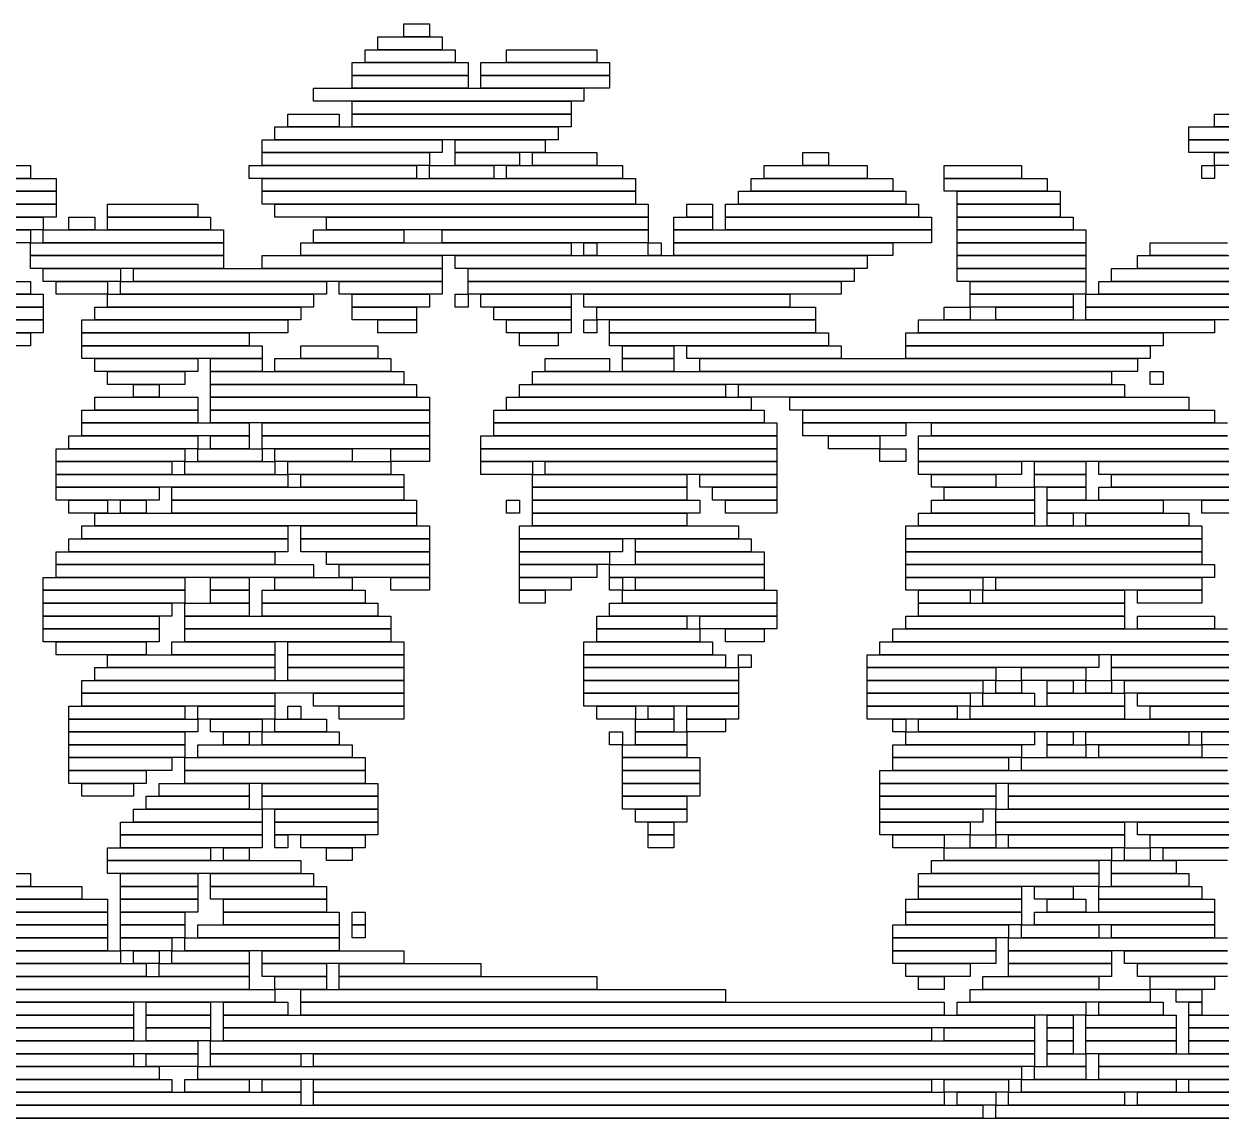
# Model space of a CAD drawing. Extents: x 294 to 729, y 311 to 714.
# Drawn here: x 426.5 to 519.5, y 623 to 708 of the extents above; entities that cross this region are included whole.
import ezdxf

# ---------------------------------------------------------------- set-up
doc = ezdxf.new("R2010")
doc.units = 0

msp = doc.modelspace()

# ---------------------------------------------------------------- linework, layer by layer
for p, q in [((456, 708), (458, 708)), ((456, 707), (456, 708)), ((458, 708), (458, 707)), ((454, 707), (459, 707)), ((454, 706), (454, 707)), ((458, 707), (456, 707)), ((459, 707), (459, 706)), ((453, 706), (460, 706)), ((453, 705), (453, 706)), ((459, 706), (454, 706)), ((460, 706), (460, 705)), ((464, 706), (471, 706)), ((464, 705), (464, 706)), ((471, 706), (471, 705)), ((452, 705), (461, 705)), ((452, 704), (452, 705)), ((460, 705), (453, 705)), ((461, 705), (461, 704)), ((462, 705), (472, 705)), ((462, 704), (462, 705)), ((471, 705), (464, 705)), ((472, 705), (472, 704)), ((461, 704), (452, 704)), ((452, 704), (461, 704)), ((452, 703), (452, 704)), ((461, 704), (461, 703)), ((472, 704), (462, 704)), ((462, 704), (472, 704)), ((462, 703), (462, 704)), ((472, 704), (472, 703)), ((449, 703), (470, 703)), ((449, 702), (449, 703)), ((461, 703), (452, 703)), ((472, 703), (462, 703)), ((470, 703), (470, 702)), ((470, 702), (449, 702)), ((452, 702), (469, 702)), ((452, 701), (452, 702)), ((469, 702), (469, 701)), ((447, 701), (451, 701)), ((447, 700), (447, 701)), ((451, 701), (451, 700)), ((469, 701), (452, 701)), ((452, 701), (469, 701)), ((452, 700), (452, 701)), ((469, 701), (469, 700)), ((519, 701), (528, 701)), ((519, 700), (519, 701)), ((446, 700), (468, 700)), ((446, 699), (446, 700)), ((451, 700), (447, 700)), ((469, 700), (452, 700)), ((468, 700), (468, 699)), ((517, 700), (529, 700)), ((517, 699), (517, 700)), ((528, 700), (519, 700)), ((445, 699), (459, 699)), ((445, 698), (445, 699)), ((468, 699), (446, 699)), ((459, 699), (459, 698)), ((460, 699), (467, 699)), ((460, 698), (460, 699)), ((467, 699), (467, 698)), ((529, 699), (517, 699)), ((517, 699), (530, 699)), ((517, 698), (517, 699)), ((459, 698), (445, 698)), ((445, 698), (458, 698)), ((445, 697), (445, 698)), ((458, 698), (458, 697)), ((467, 698), (460, 698)), ((460, 698), (465, 698)), ((460, 697), (460, 698)), ((465, 698), (465, 697)), ((466, 698), (471, 698)), ((466, 697), (466, 698)), ((471, 698), (471, 697)), ((487, 698), (489, 698)), ((487, 697), (487, 698)), ((489, 698), (489, 697)), ((530, 698), (517, 698)), ((519, 698), (531, 698)), ((519, 697), (519, 698)), ((420, 697), (427, 697)), ((427, 697), (427, 696)), ((444, 697), (457, 697)), ((444, 696), (444, 697)), ((458, 697), (445, 697)), ((457, 697), (457, 696)), ((458, 697), (463, 697)), ((458, 696), (458, 697)), ((465, 697), (460, 697)), ((463, 697), (463, 696)), ((464, 697), (473, 697)), ((464, 696), (464, 697)), ((471, 697), (466, 697)), ((473, 697), (473, 696)), ((484, 697), (492, 697)), ((484, 696), (484, 697)), ((489, 697), (487, 697)), ((492, 697), (492, 696)), ((498, 697), (504, 697)), ((498, 696), (498, 697)), ((504, 697), (504, 696)), ((518, 697), (519, 697)), ((518, 696), (518, 697)), ((531, 697), (519, 697)), ((519, 697), (519, 696)), ((419, 696), (429, 696)), ((427, 696), (420, 696)), ((429, 696), (429, 695)), ((457, 696), (444, 696)), ((445, 696), (474, 696)), ((445, 695), (445, 696)), ((463, 696), (458, 696)), ((473, 696), (464, 696)), ((474, 696), (474, 695)), ((483, 696), (494, 696)), ((483, 695), (483, 696)), ((492, 696), (484, 696)), ((494, 696), (494, 695)), ((504, 696), (498, 696)), ((498, 696), (506, 696)), ((498, 695), (498, 696)), ((506, 696), (506, 695)), ((519, 696), (518, 696)), ((418, 695), (429, 695)), ((429, 695), (419, 695)), ((429, 695), (429, 694)), ((474, 695), (445, 695)), ((445, 695), (474, 695)), ((445, 694), (445, 695)), ((474, 695), (474, 694)), ((482, 695), (495, 695)), ((482, 694), (482, 695)), ((494, 695), (483, 695)), ((495, 695), (495, 694)), ((506, 695), (498, 695)), ((499, 695), (507, 695)), ((499, 694), (499, 695)), ((507, 695), (507, 694)), ((417, 694), (429, 694)), ((429, 694), (418, 694)), ((429, 694), (429, 693)), ((433, 694), (440, 694)), ((433, 693), (433, 694)), ((440, 694), (440, 693)), ((474, 694), (445, 694)), ((446, 694), (475, 694)), ((446, 693), (446, 694)), ((475, 694), (475, 693)), ((478, 694), (480, 694)), ((478, 693), (478, 694)), ((480, 694), (480, 693)), ((481, 694), (496, 694)), ((481, 693), (481, 694)), ((495, 694), (482, 694)), ((496, 694), (496, 693)), ((507, 694), (499, 694)), ((499, 694), (507, 694)), ((499, 693), (499, 694)), ((507, 694), (507, 693)), ((429, 693), (417, 693)), ((417, 693), (428, 693)), ((428, 693), (428, 692)), ((430, 693), (432, 693)), ((430, 692), (430, 693)), ((432, 693), (432, 692)), ((440, 693), (433, 693)), ((433, 693), (441, 693)), ((433, 692), (433, 693)), ((441, 693), (441, 692)), ((475, 693), (446, 693)), ((450, 693), (475, 693)), ((450, 692), (450, 693)), ((475, 693), (475, 692)), ((477, 693), (480, 693)), ((477, 692), (477, 693)), ((480, 693), (478, 693)), ((480, 693), (480, 692)), ((496, 693), (481, 693)), ((481, 693), (497, 693)), ((481, 692), (481, 693)), ((497, 693), (497, 692)), ((507, 693), (499, 693)), ((499, 693), (508, 693)), ((499, 692), (499, 693)), ((508, 693), (508, 692)), ((416, 692), (427, 692)), ((428, 692), (417, 692)), ((427, 692), (427, 691)), ((428, 692), (442, 692)), ((428, 691), (428, 692)), ((432, 692), (430, 692)), ((441, 692), (433, 692)), ((442, 692), (442, 691)), ((449, 692), (456, 692)), ((449, 691), (449, 692)), ((475, 692), (450, 692)), ((456, 692), (456, 691)), ((459, 692), (475, 692)), ((459, 691), (459, 692)), ((475, 692), (475, 691)), ((480, 692), (477, 692)), ((477, 692), (497, 692)), ((477, 691), (477, 692)), ((497, 692), (481, 692)), ((497, 692), (497, 691)), ((508, 692), (499, 692)), ((499, 692), (509, 692)), ((499, 691), (499, 692)), ((509, 692), (509, 691)), ((427, 691), (416, 691)), ((427, 691), (442, 691)), ((427, 690), (427, 691)), ((442, 691), (428, 691)), ((442, 691), (442, 690)), ((448, 691), (469, 691)), ((448, 690), (448, 691)), ((456, 691), (449, 691)), ((475, 691), (459, 691)), ((469, 691), (469, 690)), ((470, 691), (471, 691)), ((470, 690), (470, 691)), ((471, 691), (471, 690)), ((475, 691), (476, 691)), ((475, 690), (475, 691)), ((476, 691), (476, 690)), ((497, 691), (477, 691)), ((477, 691), (494, 691)), ((477, 690), (477, 691)), ((494, 691), (494, 690)), ((509, 691), (499, 691)), ((499, 691), (509, 691)), ((499, 690), (499, 691)), ((509, 691), (509, 690)), ((514, 691), (520, 691)), ((514, 690), (514, 691)), ((442, 690), (427, 690)), ((427, 690), (442, 690)), ((427, 689), (427, 690)), ((442, 690), (442, 689)), ((445, 690), (459, 690)), ((445, 689), (445, 690)), ((469, 690), (448, 690)), ((459, 690), (459, 689)), ((460, 690), (492, 690)), ((460, 689), (460, 690)), ((471, 690), (470, 690)), ((476, 690), (475, 690)), ((494, 690), (477, 690)), ((492, 690), (492, 689)), ((509, 690), (499, 690)), ((499, 690), (509, 690)), ((499, 689), (499, 690)), ((509, 690), (509, 689)), ((513, 690), (549, 690)), ((513, 689), (513, 690)), ((520, 690), (514, 690)), ((442, 689), (427, 689)), ((428, 689), (434, 689)), ((428, 688), (428, 689)), ((434, 689), (434, 688)), ((435, 689), (459, 689)), ((435, 688), (435, 689)), ((459, 689), (445, 689)), ((459, 689), (459, 688)), ((492, 689), (460, 689)), ((461, 689), (491, 689)), ((461, 688), (461, 689)), ((491, 689), (491, 688)), ((509, 689), (499, 689)), ((499, 689), (509, 689)), ((499, 688), (499, 689)), ((509, 689), (509, 688)), ((511, 689), (536, 689)), ((511, 688), (511, 689)), ((549, 689), (513, 689)), ((410, 688), (427, 688)), ((427, 688), (427, 687)), ((434, 688), (428, 688)), ((429, 688), (433, 688)), ((429, 687), (429, 688)), ((433, 688), (433, 687)), ((434, 688), (450, 688)), ((434, 687), (434, 688)), ((459, 688), (435, 688)), ((450, 688), (450, 687)), ((451, 688), (459, 688)), ((451, 687), (451, 688)), ((459, 688), (459, 687)), ((491, 688), (461, 688)), ((461, 688), (490, 688)), ((461, 687), (461, 688)), ((490, 688), (490, 687)), ((509, 688), (499, 688)), ((500, 688), (509, 688)), ((500, 687), (500, 688)), ((509, 688), (509, 687)), ((510, 688), (534, 688)), ((510, 687), (510, 688)), ((536, 688), (511, 688)), ((403, 687), (428, 687)), ((427, 687), (410, 687)), ((428, 687), (428, 686)), ((433, 687), (429, 687)), ((433, 687), (449, 687)), ((433, 686), (433, 687)), ((450, 687), (434, 687)), ((449, 687), (449, 686)), ((459, 687), (451, 687)), ((452, 687), (458, 687)), ((452, 686), (452, 687)), ((458, 687), (458, 686)), ((460, 687), (461, 687)), ((460, 686), (460, 687)), ((490, 687), (461, 687)), ((461, 687), (461, 686)), ((462, 687), (469, 687)), ((462, 686), (462, 687)), ((469, 687), (469, 686)), ((470, 687), (486, 687)), ((470, 686), (470, 687)), ((486, 687), (486, 686)), ((509, 687), (500, 687)), ((500, 687), (508, 687)), ((500, 686), (500, 687)), ((508, 687), (508, 686)), ((509, 687), (535, 687)), ((509, 686), (509, 687)), ((534, 687), (510, 687)), ((428, 686), (403, 686)), ((418, 686), (428, 686)), ((428, 686), (428, 685)), ((432, 686), (448, 686)), ((432, 685), (432, 686)), ((449, 686), (433, 686)), ((448, 686), (448, 685)), ((458, 686), (452, 686)), ((452, 686), (457, 686)), ((452, 685), (452, 686)), ((457, 686), (457, 685)), ((461, 686), (460, 686)), ((469, 686), (462, 686)), ((463, 686), (469, 686)), ((463, 685), (463, 686)), ((469, 686), (469, 685)), ((486, 686), (470, 686)), ((471, 686), (488, 686)), ((471, 685), (471, 686)), ((488, 686), (488, 685)), ((498, 686), (500, 686)), ((498, 685), (498, 686)), ((508, 686), (500, 686)), ((500, 686), (500, 685)), ((502, 686), (508, 686)), ((502, 685), (502, 686)), ((508, 686), (508, 685)), ((535, 686), (509, 686)), ((509, 686), (536, 686)), ((509, 685), (509, 686)), ((428, 685), (418, 685)), ((419, 685), (428, 685)), ((428, 685), (428, 684)), ((431, 685), (447, 685)), ((431, 684), (431, 685)), ((448, 685), (432, 685)), ((447, 685), (447, 684)), ((457, 685), (452, 685)), ((454, 685), (457, 685)), ((454, 684), (454, 685)), ((457, 685), (457, 684)), ((469, 685), (463, 685)), ((464, 685), (469, 685)), ((464, 684), (464, 685)), ((469, 685), (469, 684)), ((470, 685), (471, 685)), ((470, 684), (470, 685)), ((488, 685), (471, 685)), ((471, 685), (471, 684)), ((472, 685), (488, 685)), ((472, 684), (472, 685)), ((488, 685), (488, 684)), ((496, 685), (519, 685)), ((496, 684), (496, 685)), ((500, 685), (498, 685)), ((508, 685), (502, 685)), ((536, 685), (509, 685)), ((519, 685), (519, 684)), ((428, 684), (419, 684)), ((420, 684), (427, 684)), ((427, 684), (427, 683)), ((447, 684), (431, 684)), ((431, 684), (444, 684)), ((431, 683), (431, 684)), ((444, 684), (444, 683)), ((457, 684), (454, 684)), ((469, 684), (464, 684)), ((465, 684), (468, 684)), ((465, 683), (465, 684)), ((468, 684), (468, 683)), ((471, 684), (470, 684)), ((488, 684), (472, 684)), ((472, 684), (489, 684)), ((472, 683), (472, 684)), ((489, 684), (489, 683)), ((495, 684), (515, 684)), ((495, 683), (495, 684)), ((519, 684), (496, 684)), ((515, 684), (515, 683)), ((427, 683), (420, 683)), ((444, 683), (431, 683)), ((431, 683), (445, 683)), ((431, 682), (431, 683)), ((445, 683), (445, 682)), ((448, 683), (454, 683)), ((448, 682), (448, 683)), ((454, 683), (454, 682)), ((468, 683), (465, 683)), ((489, 683), (472, 683)), ((473, 683), (477, 683)), ((473, 682), (473, 683)), ((477, 683), (477, 682)), ((478, 683), (490, 683)), ((478, 682), (478, 683)), ((490, 683), (490, 682)), ((515, 683), (495, 683)), ((495, 683), (514, 683)), ((495, 682), (495, 683)), ((514, 683), (514, 682)), ((445, 682), (431, 682)), ((432, 682), (440, 682)), ((432, 681), (432, 682)), ((440, 682), (440, 681)), ((441, 682), (445, 682)), ((441, 681), (441, 682)), ((445, 682), (445, 681)), ((446, 682), (455, 682)), ((446, 681), (446, 682)), ((454, 682), (448, 682)), ((455, 682), (455, 681)), ((467, 682), (472, 682)), ((467, 681), (467, 682)), ((472, 682), (472, 681)), ((477, 682), (473, 682)), ((473, 682), (477, 682)), ((473, 681), (473, 682)), ((477, 682), (477, 681)), ((490, 682), (478, 682)), ((479, 682), (513, 682)), ((479, 681), (479, 682)), ((514, 682), (495, 682)), ((513, 682), (513, 681)), ((440, 681), (432, 681)), ((433, 681), (439, 681)), ((433, 680), (433, 681)), ((439, 681), (439, 680)), ((445, 681), (441, 681)), ((441, 681), (456, 681)), ((441, 680), (441, 681)), ((455, 681), (446, 681)), ((456, 681), (456, 680)), ((466, 681), (511, 681)), ((466, 680), (466, 681)), ((472, 681), (467, 681)), ((477, 681), (473, 681)), ((513, 681), (479, 681)), ((511, 681), (511, 680)), ((514, 681), (515, 681)), ((514, 680), (514, 681)), ((515, 681), (515, 680)), ((439, 680), (433, 680)), ((435, 680), (437, 680)), ((435, 679), (435, 680)), ((437, 680), (437, 679)), ((456, 680), (441, 680)), ((441, 680), (457, 680)), ((441, 679), (441, 680)), ((457, 680), (457, 679)), ((465, 680), (481, 680)), ((465, 679), (465, 680)), ((511, 680), (466, 680)), ((481, 680), (481, 679)), ((482, 680), (512, 680)), ((482, 679), (482, 680)), ((512, 680), (512, 679)), ((515, 680), (514, 680)), ((432, 679), (440, 679)), ((432, 678), (432, 679)), ((437, 679), (435, 679)), ((440, 679), (440, 678)), ((457, 679), (441, 679)), ((441, 679), (458, 679)), ((441, 678), (441, 679)), ((458, 679), (458, 678)), ((464, 679), (483, 679)), ((464, 678), (464, 679)), ((481, 679), (465, 679)), ((512, 679), (482, 679)), ((483, 679), (483, 678)), ((486, 679), (517, 679)), ((486, 678), (486, 679)), ((517, 679), (517, 678)), ((431, 678), (440, 678)), ((431, 677), (431, 678)), ((440, 678), (432, 678)), ((440, 678), (440, 677)), ((458, 678), (441, 678)), ((441, 678), (458, 678)), ((441, 677), (441, 678)), ((458, 678), (458, 677)), ((463, 678), (484, 678)), ((463, 677), (463, 678)), ((483, 678), (464, 678)), ((484, 678), (484, 677)), ((517, 678), (486, 678)), ((487, 678), (519, 678)), ((487, 677), (487, 678)), ((519, 678), (519, 677)), ((440, 677), (431, 677)), ((431, 677), (444, 677)), ((431, 676), (431, 677)), ((458, 677), (441, 677)), ((444, 677), (444, 676)), ((445, 677), (458, 677)), ((445, 676), (445, 677)), ((458, 677), (458, 676)), ((484, 677), (463, 677)), ((463, 677), (485, 677)), ((463, 676), (463, 677)), ((485, 677), (485, 676)), ((519, 677), (487, 677)), ((487, 677), (495, 677)), ((487, 676), (487, 677)), ((495, 677), (495, 676)), ((497, 677), (520, 677)), ((497, 676), (497, 677)), ((430, 676), (440, 676)), ((430, 675), (430, 676)), ((444, 676), (431, 676)), ((440, 676), (440, 675)), ((441, 676), (444, 676)), ((441, 675), (441, 676)), ((444, 676), (444, 675)), ((458, 676), (445, 676)), ((445, 676), (458, 676)), ((445, 675), (445, 676)), ((458, 676), (458, 675)), ((462, 676), (485, 676)), ((462, 675), (462, 676)), ((485, 676), (463, 676)), ((485, 676), (485, 675)), ((495, 676), (487, 676)), ((489, 676), (493, 676)), ((489, 675), (489, 676)), ((493, 676), (493, 675)), ((496, 676), (520, 676)), ((496, 675), (496, 676)), ((520, 676), (497, 676)), ((429, 675), (439, 675)), ((429, 674), (429, 675)), ((440, 675), (430, 675)), ((439, 675), (439, 674)), ((440, 675), (445, 675)), ((440, 674), (440, 675)), ((444, 675), (441, 675)), ((458, 675), (445, 675)), ((445, 675), (445, 674)), ((446, 675), (452, 675)), ((446, 674), (446, 675)), ((452, 675), (452, 674)), ((455, 675), (458, 675)), ((455, 674), (455, 675)), ((458, 675), (458, 674)), ((485, 675), (462, 675)), ((462, 675), (485, 675)), ((462, 674), (462, 675)), ((485, 675), (485, 674)), ((493, 675), (489, 675)), ((493, 675), (495, 675)), ((493, 674), (493, 675)), ((495, 675), (495, 674)), ((520, 675), (496, 675)), ((496, 675), (521, 675)), ((496, 674), (496, 675)), ((439, 674), (429, 674)), ((429, 674), (438, 674)), ((429, 673), (429, 674)), ((438, 674), (438, 673)), ((439, 674), (446, 674)), ((439, 673), (439, 674)), ((445, 674), (440, 674)), ((452, 674), (446, 674)), ((446, 674), (446, 673)), ((447, 674), (455, 674)), ((447, 673), (447, 674)), ((458, 674), (455, 674)), ((455, 674), (455, 673)), ((485, 674), (462, 674)), ((462, 674), (466, 674)), ((462, 673), (462, 674)), ((466, 674), (466, 673)), ((467, 674), (485, 674)), ((467, 673), (467, 674)), ((485, 674), (485, 673)), ((495, 674), (493, 674)), ((521, 674), (496, 674)), ((496, 674), (504, 674)), ((496, 673), (496, 674)), ((504, 674), (504, 673)), ((505, 674), (509, 674)), ((505, 673), (505, 674)), ((509, 674), (509, 673)), ((510, 674), (521, 674)), ((510, 673), (510, 674)), ((438, 673), (429, 673)), ((429, 673), (447, 673)), ((429, 672), (429, 673)), ((446, 673), (439, 673)), ((455, 673), (447, 673)), ((447, 673), (447, 672)), ((448, 673), (456, 673)), ((448, 672), (448, 673)), ((456, 673), (456, 672)), ((466, 673), (462, 673)), ((466, 673), (478, 673)), ((466, 672), (466, 673)), ((485, 673), (467, 673)), ((478, 673), (478, 672)), ((479, 673), (485, 673)), ((479, 672), (479, 673)), ((485, 673), (485, 672)), ((504, 673), (496, 673)), ((497, 673), (502, 673)), ((497, 672), (497, 673)), ((502, 673), (502, 672)), ((509, 673), (505, 673)), ((505, 673), (509, 673)), ((505, 672), (505, 673)), ((509, 673), (509, 672)), ((521, 673), (510, 673)), ((511, 673), (522, 673)), ((511, 672), (511, 673)), ((447, 672), (429, 672)), ((429, 672), (437, 672)), ((429, 671), (429, 672)), ((437, 672), (437, 671)), ((438, 672), (456, 672)), ((438, 671), (438, 672)), ((456, 672), (448, 672)), ((456, 672), (456, 671)), ((478, 672), (466, 672)), ((466, 672), (478, 672)), ((466, 671), (466, 672)), ((478, 672), (478, 671)), ((485, 672), (479, 672)), ((480, 672), (485, 672)), ((480, 671), (480, 672)), ((485, 672), (485, 671)), ((502, 672), (497, 672)), ((498, 672), (505, 672)), ((498, 671), (498, 672)), ((509, 672), (505, 672)), ((505, 672), (505, 671)), ((506, 672), (509, 672)), ((506, 671), (506, 672)), ((509, 672), (509, 671)), ((510, 672), (522, 672)), ((510, 671), (510, 672)), ((522, 672), (511, 672)), ((437, 671), (429, 671)), ((430, 671), (433, 671)), ((430, 670), (430, 671)), ((433, 671), (433, 670)), ((434, 671), (436, 671)), ((434, 670), (434, 671)), ((436, 671), (436, 670)), ((456, 671), (438, 671)), ((438, 671), (457, 671)), ((438, 670), (438, 671)), ((457, 671), (457, 670)), ((464, 671), (465, 671)), ((464, 670), (464, 671)), ((465, 671), (465, 670)), ((478, 671), (466, 671)), ((466, 671), (479, 671)), ((466, 670), (466, 671)), ((479, 671), (479, 670)), ((485, 671), (480, 671)), ((481, 671), (485, 671)), ((481, 670), (481, 671)), ((485, 671), (485, 670)), ((497, 671), (505, 671)), ((497, 670), (497, 671)), ((505, 671), (498, 671)), ((505, 671), (505, 670)), ((509, 671), (506, 671)), ((506, 671), (515, 671)), ((506, 670), (506, 671)), ((522, 671), (510, 671)), ((515, 671), (515, 670)), ((518, 671), (522, 671)), ((518, 670), (518, 671)), ((433, 670), (430, 670)), ((432, 670), (457, 670)), ((432, 669), (432, 670)), ((436, 670), (434, 670)), ((457, 670), (438, 670)), ((457, 670), (457, 669)), ((465, 670), (464, 670)), ((479, 670), (466, 670)), ((466, 670), (478, 670)), ((466, 669), (466, 670)), ((478, 670), (478, 669)), ((485, 670), (481, 670)), ((496, 670), (505, 670)), ((496, 669), (496, 670)), ((505, 670), (497, 670)), ((505, 670), (505, 669)), ((515, 670), (506, 670)), ((506, 670), (508, 670)), ((506, 669), (506, 670)), ((508, 670), (508, 669)), ((509, 670), (517, 670)), ((509, 669), (509, 670)), ((517, 670), (517, 669)), ((522, 670), (518, 670)), ((431, 669), (447, 669)), ((431, 668), (431, 669)), ((457, 669), (432, 669)), ((447, 669), (447, 668)), ((448, 669), (458, 669)), ((448, 668), (448, 669)), ((458, 669), (458, 668)), ((465, 669), (482, 669)), ((465, 668), (465, 669)), ((478, 669), (466, 669)), ((482, 669), (482, 668)), ((495, 669), (518, 669)), ((495, 668), (495, 669)), ((505, 669), (496, 669)), ((508, 669), (506, 669)), ((517, 669), (509, 669)), ((518, 669), (518, 668)), ((430, 668), (447, 668)), ((430, 667), (430, 668)), ((447, 668), (431, 668)), ((447, 668), (447, 667)), ((458, 668), (448, 668)), ((448, 668), (458, 668)), ((448, 667), (448, 668)), ((458, 668), (458, 667)), ((482, 668), (465, 668)), ((465, 668), (473, 668)), ((465, 667), (465, 668)), ((473, 668), (473, 667)), ((474, 668), (483, 668)), ((474, 667), (474, 668)), ((483, 668), (483, 667)), ((518, 668), (495, 668)), ((495, 668), (518, 668)), ((495, 667), (495, 668)), ((518, 668), (518, 667)), ((429, 667), (446, 667)), ((429, 666), (429, 667)), ((447, 667), (430, 667)), ((446, 667), (446, 666)), ((458, 667), (448, 667)), ((450, 667), (458, 667)), ((450, 666), (450, 667)), ((458, 667), (458, 666)), ((473, 667), (465, 667)), ((465, 667), (472, 667)), ((465, 666), (465, 667)), ((472, 667), (472, 666)), ((483, 667), (474, 667)), ((474, 667), (484, 667)), ((474, 666), (474, 667)), ((484, 667), (484, 666)), ((518, 667), (495, 667)), ((495, 667), (518, 667)), ((495, 666), (495, 667)), ((518, 667), (518, 666)), ((446, 666), (429, 666)), ((429, 666), (449, 666)), ((429, 665), (429, 666)), ((449, 666), (449, 665)), ((458, 666), (450, 666)), ((451, 666), (458, 666)), ((451, 665), (451, 666)), ((458, 666), (458, 665)), ((472, 666), (465, 666)), ((465, 666), (471, 666)), ((465, 665), (465, 666)), ((471, 666), (471, 665)), ((472, 666), (484, 666)), ((472, 665), (472, 666)), ((484, 666), (474, 666)), ((484, 666), (484, 665)), ((518, 666), (495, 666)), ((495, 666), (519, 666)), ((495, 665), (495, 666)), ((519, 666), (519, 665)), ((428, 665), (439, 665)), ((428, 664), (428, 665)), ((449, 665), (429, 665)), ((439, 665), (439, 664)), ((441, 665), (444, 665)), ((441, 664), (441, 665)), ((444, 665), (444, 664)), ((446, 665), (452, 665)), ((446, 664), (446, 665)), ((458, 665), (451, 665)), ((452, 665), (452, 664)), ((455, 665), (458, 665)), ((455, 664), (455, 665)), ((458, 665), (458, 664)), ((471, 665), (465, 665)), ((465, 665), (469, 665)), ((465, 664), (465, 665)), ((469, 665), (469, 664)), ((484, 665), (472, 665)), ((472, 665), (473, 665)), ((472, 664), (472, 665)), ((473, 665), (473, 664)), ((474, 665), (484, 665)), ((474, 664), (474, 665)), ((484, 665), (484, 664)), ((519, 665), (495, 665)), ((495, 665), (501, 665)), ((495, 664), (495, 665)), ((501, 665), (501, 664)), ((502, 665), (518, 665)), ((502, 664), (502, 665)), ((518, 665), (518, 664)), ((439, 664), (428, 664)), ((428, 664), (439, 664)), ((428, 663), (428, 664)), ((439, 664), (439, 663)), ((444, 664), (441, 664)), ((441, 664), (444, 664)), ((441, 663), (441, 664)), ((444, 664), (444, 663)), ((445, 664), (453, 664)), ((445, 663), (445, 664)), ((452, 664), (446, 664)), ((453, 664), (453, 663)), ((458, 664), (455, 664)), ((469, 664), (465, 664)), ((465, 664), (467, 664)), ((465, 663), (465, 664)), ((467, 664), (467, 663)), ((473, 664), (472, 664)), ((473, 664), (485, 664)), ((473, 663), (473, 664)), ((484, 664), (474, 664)), ((485, 664), (485, 663)), ((501, 664), (495, 664)), ((496, 664), (500, 664)), ((496, 663), (496, 664)), ((500, 664), (500, 663)), ((501, 664), (512, 664)), ((501, 663), (501, 664)), ((518, 664), (502, 664)), ((512, 664), (512, 663)), ((513, 664), (518, 664)), ((513, 663), (513, 664)), ((518, 664), (518, 663)), ((439, 663), (428, 663)), ((428, 663), (438, 663)), ((428, 662), (428, 663)), ((438, 663), (438, 662)), ((439, 663), (444, 663)), ((439, 662), (439, 663)), ((444, 663), (441, 663)), ((444, 663), (444, 662)), ((453, 663), (445, 663)), ((445, 663), (454, 663)), ((445, 662), (445, 663)), ((454, 663), (454, 662)), ((467, 663), (465, 663)), ((472, 663), (485, 663)), ((472, 662), (472, 663)), ((485, 663), (473, 663)), ((485, 663), (485, 662)), ((500, 663), (496, 663)), ((496, 663), (512, 663)), ((496, 662), (496, 663)), ((512, 663), (501, 663)), ((512, 663), (512, 662)), ((518, 663), (513, 663)), ((438, 662), (428, 662)), ((428, 662), (437, 662)), ((428, 661), (428, 662)), ((437, 662), (437, 661)), ((444, 662), (439, 662)), ((439, 662), (455, 662)), ((439, 661), (439, 662)), ((454, 662), (445, 662)), ((455, 662), (455, 661)), ((471, 662), (478, 662)), ((471, 661), (471, 662)), ((485, 662), (472, 662)), ((478, 662), (478, 661)), ((479, 662), (485, 662)), ((479, 661), (479, 662)), ((485, 662), (485, 661)), ((495, 662), (512, 662)), ((495, 661), (495, 662)), ((512, 662), (496, 662)), ((512, 662), (512, 661)), ((513, 662), (519, 662)), ((513, 661), (513, 662)), ((519, 662), (519, 661)), ((437, 661), (428, 661)), ((428, 661), (437, 661)), ((428, 660), (428, 661)), ((437, 661), (437, 660)), ((455, 661), (439, 661)), ((439, 661), (455, 661)), ((439, 660), (439, 661)), ((455, 661), (455, 660)), ((478, 661), (471, 661)), ((471, 661), (479, 661)), ((471, 660), (471, 661)), ((485, 661), (479, 661)), ((479, 661), (479, 660)), ((481, 661), (484, 661)), ((481, 660), (481, 661)), ((484, 661), (484, 660)), ((494, 661), (520, 661)), ((494, 660), (494, 661)), ((512, 661), (495, 661)), ((519, 661), (513, 661)), ((437, 660), (428, 660)), ((429, 660), (436, 660)), ((429, 659), (429, 660)), ((436, 660), (436, 659)), ((438, 660), (446, 660)), ((438, 659), (438, 660)), ((455, 660), (439, 660)), ((446, 660), (446, 659)), ((447, 660), (456, 660)), ((447, 659), (447, 660)), ((456, 660), (456, 659)), ((470, 660), (480, 660)), ((470, 659), (470, 660)), ((479, 660), (471, 660)), ((480, 660), (480, 659)), ((484, 660), (481, 660)), ((493, 660), (521, 660)), ((493, 659), (493, 660)), ((520, 660), (494, 660)), ((436, 659), (429, 659)), ((433, 659), (446, 659)), ((433, 658), (433, 659)), ((446, 659), (438, 659)), ((446, 659), (446, 658)), ((456, 659), (447, 659)), ((447, 659), (456, 659)), ((447, 658), (447, 659)), ((456, 659), (456, 658)), ((480, 659), (470, 659)), ((470, 659), (481, 659)), ((470, 658), (470, 659)), ((481, 659), (481, 658)), ((482, 659), (483, 659)), ((482, 658), (482, 659)), ((483, 659), (483, 658)), ((492, 659), (510, 659)), ((492, 658), (492, 659)), ((521, 659), (493, 659)), ((510, 659), (510, 658)), ((511, 659), (522, 659)), ((511, 658), (511, 659)), ((432, 658), (446, 658)), ((432, 657), (432, 658)), ((446, 658), (433, 658)), ((446, 658), (446, 657)), ((456, 658), (447, 658)), ((447, 658), (456, 658)), ((447, 657), (447, 658)), ((456, 658), (456, 657)), ((481, 658), (470, 658)), ((470, 658), (482, 658)), ((470, 657), (470, 658)), ((483, 658), (482, 658)), ((482, 658), (482, 657)), ((510, 658), (492, 658)), ((492, 658), (502, 658)), ((492, 657), (492, 658)), ((502, 658), (502, 657)), ((504, 658), (509, 658)), ((504, 657), (504, 658)), ((509, 658), (509, 657)), ((522, 658), (511, 658)), ((511, 658), (522, 658)), ((511, 657), (511, 658)), ((431, 657), (456, 657)), ((431, 656), (431, 657)), ((446, 657), (432, 657)), ((456, 657), (447, 657)), ((456, 657), (456, 656)), ((482, 657), (470, 657)), ((470, 657), (482, 657)), ((470, 656), (470, 657)), ((482, 657), (482, 656)), ((502, 657), (492, 657)), ((492, 657), (501, 657)), ((492, 656), (492, 657)), ((501, 657), (501, 656)), ((502, 657), (504, 657)), ((502, 656), (502, 657)), ((509, 657), (504, 657)), ((504, 657), (504, 656)), ((506, 657), (508, 657)), ((506, 656), (506, 657)), ((508, 657), (508, 656)), ((509, 657), (511, 657)), ((509, 656), (509, 657)), ((522, 657), (511, 657)), ((511, 657), (511, 656)), ((512, 657), (523, 657)), ((512, 656), (512, 657)), ((456, 656), (431, 656)), ((431, 656), (446, 656)), ((431, 655), (431, 656)), ((446, 656), (446, 655)), ((449, 656), (456, 656)), ((449, 655), (449, 656)), ((456, 656), (456, 655)), ((482, 656), (470, 656)), ((470, 656), (482, 656)), ((470, 655), (470, 656)), ((482, 656), (482, 655)), ((501, 656), (492, 656)), ((492, 656), (500, 656)), ((492, 655), (492, 656)), ((500, 656), (500, 655)), ((501, 656), (505, 656)), ((501, 655), (501, 656)), ((504, 656), (502, 656)), ((505, 656), (505, 655)), ((508, 656), (506, 656)), ((506, 656), (512, 656)), ((506, 655), (506, 656)), ((511, 656), (509, 656)), ((523, 656), (512, 656)), ((512, 656), (512, 655)), ((513, 656), (523, 656)), ((513, 655), (513, 656)), ((430, 655), (439, 655)), ((430, 654), (430, 655)), ((446, 655), (431, 655)), ((439, 655), (439, 654)), ((440, 655), (446, 655)), ((440, 654), (440, 655)), ((446, 655), (446, 654)), ((447, 655), (448, 655)), ((447, 654), (447, 655)), ((448, 655), (448, 654)), ((456, 655), (449, 655)), ((451, 655), (456, 655)), ((451, 654), (451, 655)), ((456, 655), (456, 654)), ((482, 655), (470, 655)), ((471, 655), (474, 655)), ((471, 654), (471, 655)), ((474, 655), (474, 654)), ((475, 655), (477, 655)), ((475, 654), (475, 655)), ((477, 655), (477, 654)), ((478, 655), (482, 655)), ((478, 654), (478, 655)), ((482, 655), (482, 654)), ((500, 655), (492, 655)), ((492, 655), (499, 655)), ((492, 654), (492, 655)), ((499, 655), (499, 654)), ((500, 655), (512, 655)), ((500, 654), (500, 655)), ((505, 655), (501, 655)), ((512, 655), (506, 655)), ((512, 655), (512, 654)), ((523, 655), (513, 655)), ((514, 655), (523, 655)), ((514, 654), (514, 655)), ((439, 654), (430, 654)), ((430, 654), (440, 654)), ((430, 653), (430, 654)), ((446, 654), (440, 654)), ((440, 654), (440, 653)), ((441, 654), (445, 654)), ((441, 653), (441, 654)), ((445, 654), (445, 653)), ((446, 654), (450, 654)), ((446, 653), (446, 654)), ((448, 654), (447, 654)), ((450, 654), (450, 653)), ((456, 654), (451, 654)), ((474, 654), (471, 654)), ((474, 654), (477, 654)), ((474, 653), (474, 654)), ((477, 654), (475, 654)), ((477, 654), (477, 653)), ((482, 654), (478, 654)), ((478, 654), (481, 654)), ((478, 653), (478, 654)), ((481, 654), (481, 653)), ((499, 654), (492, 654)), ((494, 654), (495, 654)), ((494, 653), (494, 654)), ((495, 654), (495, 653)), ((496, 654), (523, 654)), ((496, 653), (496, 654)), ((512, 654), (500, 654)), ((523, 654), (514, 654)), ((440, 653), (430, 653)), ((430, 653), (439, 653)), ((430, 652), (430, 653)), ((439, 653), (439, 652)), ((445, 653), (441, 653)), ((442, 653), (444, 653)), ((442, 652), (442, 653)), ((444, 653), (444, 652)), ((445, 653), (451, 653)), ((445, 652), (445, 653)), ((450, 653), (446, 653)), ((451, 653), (451, 652)), ((472, 653), (473, 653)), ((472, 652), (472, 653)), ((473, 653), (473, 652)), ((477, 653), (474, 653)), ((474, 653), (478, 653)), ((474, 652), (474, 653)), ((481, 653), (478, 653)), ((478, 653), (478, 652)), ((495, 653), (494, 653)), ((495, 653), (505, 653)), ((495, 652), (495, 653)), ((523, 653), (496, 653)), ((505, 653), (505, 652)), ((506, 653), (508, 653)), ((506, 652), (506, 653)), ((508, 653), (508, 652)), ((509, 653), (517, 653)), ((509, 652), (509, 653)), ((517, 653), (517, 652)), ((518, 653), (522, 653)), ((518, 652), (518, 653)), ((439, 652), (430, 652)), ((430, 652), (439, 652)), ((430, 651), (430, 652)), ((439, 652), (439, 651)), ((440, 652), (452, 652)), ((440, 651), (440, 652)), ((444, 652), (442, 652)), ((451, 652), (445, 652)), ((452, 652), (452, 651)), ((473, 652), (472, 652)), ((473, 652), (478, 652)), ((473, 651), (473, 652)), ((478, 652), (474, 652)), ((478, 652), (478, 651)), ((494, 652), (504, 652)), ((494, 651), (494, 652)), ((505, 652), (495, 652)), ((504, 652), (504, 651)), ((508, 652), (506, 652)), ((506, 652), (509, 652)), ((506, 651), (506, 652)), ((517, 652), (509, 652)), ((509, 652), (509, 651)), ((510, 652), (518, 652)), ((510, 651), (510, 652)), ((522, 652), (518, 652)), ((518, 652), (518, 651)), ((439, 651), (430, 651)), ((430, 651), (438, 651)), ((430, 650), (430, 651)), ((438, 651), (438, 650)), ((439, 651), (453, 651)), ((439, 650), (439, 651)), ((452, 651), (440, 651)), ((453, 651), (453, 650)), ((478, 651), (473, 651)), ((473, 651), (479, 651)), ((473, 650), (473, 651)), ((479, 651), (479, 650)), ((504, 651), (494, 651)), ((494, 651), (503, 651)), ((494, 650), (494, 651)), ((503, 651), (503, 650)), ((504, 651), (520, 651)), ((504, 650), (504, 651)), ((509, 651), (506, 651)), ((518, 651), (510, 651)), ((438, 650), (430, 650)), ((430, 650), (436, 650)), ((430, 649), (430, 650)), ((436, 650), (436, 649)), ((453, 650), (439, 650)), ((439, 650), (453, 650)), ((439, 649), (439, 650)), ((453, 650), (453, 649)), ((479, 650), (473, 650)), ((473, 650), (479, 650)), ((473, 649), (473, 650)), ((479, 650), (479, 649)), ((493, 650), (520, 650)), ((493, 649), (493, 650)), ((503, 650), (494, 650)), ((520, 650), (504, 650)), ((436, 649), (430, 649)), ((431, 649), (435, 649)), ((431, 648), (431, 649)), ((435, 649), (435, 648)), ((437, 649), (444, 649)), ((437, 648), (437, 649)), ((453, 649), (439, 649)), ((444, 649), (444, 648)), ((445, 649), (454, 649)), ((445, 648), (445, 649)), ((454, 649), (454, 648)), ((479, 649), (473, 649)), ((473, 649), (479, 649)), ((473, 648), (473, 649)), ((479, 649), (479, 648)), ((520, 649), (493, 649)), ((493, 649), (502, 649)), ((493, 648), (493, 649)), ((502, 649), (502, 648)), ((503, 649), (521, 649)), ((503, 648), (503, 649)), ((435, 648), (431, 648)), ((436, 648), (444, 648)), ((436, 647), (436, 648)), ((444, 648), (437, 648)), ((444, 648), (444, 647)), ((454, 648), (445, 648)), ((445, 648), (454, 648)), ((445, 647), (445, 648)), ((454, 648), (454, 647)), ((479, 648), (473, 648)), ((473, 648), (478, 648)), ((473, 647), (473, 648)), ((478, 648), (478, 647)), ((502, 648), (493, 648)), ((493, 648), (502, 648)), ((493, 647), (493, 648)), ((502, 648), (502, 647)), ((521, 648), (503, 648)), ((503, 648), (521, 648)), ((503, 647), (503, 648)), ((435, 647), (445, 647)), ((435, 646), (435, 647)), ((444, 647), (436, 647)), ((454, 647), (445, 647)), ((445, 647), (445, 646)), ((446, 647), (454, 647)), ((446, 646), (446, 647)), ((454, 647), (454, 646)), ((478, 647), (473, 647)), ((474, 647), (478, 647)), ((474, 646), (474, 647)), ((478, 647), (478, 646)), ((502, 647), (493, 647)), ((493, 647), (501, 647)), ((493, 646), (493, 647)), ((501, 647), (501, 646)), ((502, 647), (521, 647)), ((502, 646), (502, 647)), ((521, 647), (503, 647)), ((434, 646), (445, 646)), ((434, 645), (434, 646)), ((445, 646), (435, 646)), ((445, 646), (445, 645)), ((454, 646), (446, 646)), ((446, 646), (454, 646)), ((446, 645), (446, 646)), ((454, 646), (454, 645)), ((478, 646), (474, 646)), ((475, 646), (477, 646)), ((475, 645), (475, 646)), ((477, 646), (477, 645)), ((501, 646), (493, 646)), ((493, 646), (500, 646)), ((493, 645), (493, 646)), ((500, 646), (500, 645)), ((521, 646), (502, 646)), ((502, 646), (512, 646)), ((502, 645), (502, 646)), ((512, 646), (512, 645)), ((513, 646), (521, 646)), ((513, 645), (513, 646)), ((445, 645), (434, 645)), ((434, 645), (445, 645)), ((434, 644), (434, 645)), ((445, 645), (445, 644)), ((454, 645), (446, 645)), ((446, 645), (447, 645)), ((446, 644), (446, 645)), ((447, 645), (447, 644)), ((448, 645), (453, 645)), ((448, 644), (448, 645)), ((453, 645), (453, 644)), ((477, 645), (475, 645)), ((475, 645), (477, 645)), ((475, 644), (475, 645)), ((477, 645), (477, 644)), ((500, 645), (493, 645)), ((494, 645), (498, 645)), ((494, 644), (494, 645)), ((498, 645), (498, 644)), ((500, 645), (502, 645)), ((500, 644), (500, 645)), ((512, 645), (502, 645)), ((502, 645), (502, 644)), ((503, 645), (512, 645)), ((503, 644), (503, 645)), ((512, 645), (512, 644)), ((521, 645), (513, 645)), ((514, 645), (521, 645)), ((514, 644), (514, 645)), ((433, 644), (441, 644)), ((433, 643), (433, 644)), ((445, 644), (434, 644)), ((441, 644), (441, 643)), ((442, 644), (444, 644)), ((442, 643), (442, 644)), ((444, 644), (444, 643)), ((447, 644), (446, 644)), ((453, 644), (448, 644)), ((450, 644), (452, 644)), ((450, 643), (450, 644)), ((452, 644), (452, 643)), ((477, 644), (475, 644)), ((498, 644), (494, 644)), ((498, 644), (511, 644)), ((498, 643), (498, 644)), ((502, 644), (500, 644)), ((512, 644), (503, 644)), ((511, 644), (511, 643)), ((512, 644), (514, 644)), ((512, 643), (512, 644)), ((521, 644), (514, 644)), ((514, 644), (514, 643)), ((515, 644), (520, 644)), ((515, 643), (515, 644)), ((441, 643), (433, 643)), ((433, 643), (448, 643)), ((433, 642), (433, 643)), ((444, 643), (442, 643)), ((448, 643), (448, 642)), ((452, 643), (450, 643)), ((497, 643), (510, 643)), ((497, 642), (497, 643)), ((511, 643), (498, 643)), ((510, 643), (510, 642)), ((511, 643), (516, 643)), ((511, 642), (511, 643)), ((514, 643), (512, 643)), ((520, 643), (515, 643)), ((516, 643), (516, 642)), ((412, 642), (427, 642)), ((427, 642), (427, 641)), ((448, 642), (433, 642)), ((434, 642), (440, 642)), ((434, 641), (434, 642)), ((440, 642), (440, 641)), ((441, 642), (449, 642)), ((441, 641), (441, 642)), ((449, 642), (449, 641)), ((496, 642), (510, 642)), ((496, 641), (496, 642)), ((510, 642), (497, 642)), ((510, 642), (510, 641)), ((516, 642), (511, 642)), ((511, 642), (517, 642)), ((511, 641), (511, 642)), ((517, 642), (517, 641)), ((427, 641), (412, 641)), ((413, 641), (431, 641)), ((431, 641), (431, 640)), ((440, 641), (434, 641)), ((434, 641), (440, 641)), ((434, 640), (434, 641)), ((440, 641), (440, 640)), ((449, 641), (441, 641)), ((441, 641), (450, 641)), ((441, 640), (441, 641)), ((450, 641), (450, 640)), ((510, 641), (496, 641)), ((496, 641), (504, 641)), ((496, 640), (496, 641)), ((504, 641), (504, 640)), ((505, 641), (508, 641)), ((505, 640), (505, 641)), ((508, 641), (508, 640)), ((510, 641), (518, 641)), ((510, 640), (510, 641)), ((517, 641), (511, 641)), ((518, 641), (518, 640)), ((431, 640), (413, 640)), ((413, 640), (433, 640)), ((433, 640), (433, 639)), ((440, 640), (434, 640)), ((434, 640), (440, 640)), ((434, 639), (434, 640)), ((440, 640), (440, 639)), ((450, 640), (441, 640)), ((442, 640), (450, 640)), ((442, 639), (442, 640)), ((450, 640), (450, 639)), ((495, 640), (504, 640)), ((495, 639), (495, 640)), ((504, 640), (496, 640)), ((504, 640), (504, 639)), ((508, 640), (505, 640)), ((506, 640), (509, 640)), ((506, 639), (506, 640)), ((509, 640), (509, 639)), ((518, 640), (510, 640)), ((510, 640), (519, 640)), ((510, 639), (510, 640)), ((519, 640), (519, 639)), ((433, 639), (413, 639)), ((421, 639), (433, 639)), ((433, 639), (433, 638)), ((440, 639), (434, 639)), ((434, 639), (439, 639)), ((434, 638), (434, 639)), ((439, 639), (439, 638)), ((450, 639), (442, 639)), ((442, 639), (451, 639)), ((442, 638), (442, 639)), ((451, 639), (451, 638)), ((452, 639), (453, 639)), ((452, 638), (452, 639)), ((453, 639), (453, 638)), ((504, 639), (495, 639)), ((495, 639), (504, 639)), ((495, 638), (495, 639)), ((504, 639), (504, 638)), ((505, 639), (519, 639)), ((505, 638), (505, 639)), ((509, 639), (506, 639)), ((519, 639), (510, 639)), ((519, 639), (519, 638)), ((420, 638), (433, 638)), ((433, 638), (421, 638)), ((433, 638), (433, 637)), ((439, 638), (434, 638)), ((434, 638), (439, 638)), ((434, 637), (434, 638)), ((439, 638), (439, 637)), ((440, 638), (451, 638)), ((440, 637), (440, 638)), ((451, 638), (442, 638)), ((451, 638), (451, 637)), ((453, 638), (452, 638)), ((452, 638), (453, 638)), ((452, 637), (452, 638)), ((453, 638), (453, 637)), ((494, 638), (503, 638)), ((494, 637), (494, 638)), ((504, 638), (495, 638)), ((503, 638), (503, 637)), ((504, 638), (510, 638)), ((504, 637), (504, 638)), ((519, 638), (505, 638)), ((510, 638), (510, 637)), ((511, 638), (519, 638)), ((511, 637), (511, 638)), ((519, 638), (519, 637)), ((393, 637), (433, 637)), ((433, 637), (420, 637)), ((433, 637), (433, 636)), ((439, 637), (434, 637)), ((434, 637), (438, 637)), ((434, 636), (434, 637)), ((438, 637), (438, 636)), ((439, 637), (451, 637)), ((439, 636), (439, 637)), ((451, 637), (440, 637)), ((451, 637), (451, 636)), ((453, 637), (452, 637)), ((503, 637), (494, 637)), ((494, 637), (502, 637)), ((494, 636), (494, 637)), ((502, 637), (502, 636)), ((503, 637), (520, 637)), ((503, 636), (503, 637)), ((510, 637), (504, 637)), ((519, 637), (511, 637)), ((433, 636), (393, 636)), ((403, 636), (434, 636)), ((438, 636), (434, 636)), ((434, 636), (434, 635)), ((435, 636), (437, 636)), ((435, 635), (435, 636)), ((437, 636), (437, 635)), ((438, 636), (444, 636)), ((438, 635), (438, 636)), ((451, 636), (439, 636)), ((444, 636), (444, 635)), ((445, 636), (456, 636)), ((445, 635), (445, 636)), ((456, 636), (456, 635)), ((502, 636), (494, 636)), ((494, 636), (502, 636)), ((494, 635), (494, 636)), ((502, 636), (502, 635)), ((520, 636), (503, 636)), ((503, 636), (511, 636)), ((503, 635), (503, 636)), ((511, 636), (511, 635)), ((512, 636), (520, 636)), ((512, 635), (512, 636)), ((434, 635), (403, 635)), ((403, 635), (436, 635)), ((437, 635), (435, 635)), ((436, 635), (436, 634)), ((437, 635), (444, 635)), ((437, 634), (437, 635)), ((444, 635), (438, 635)), ((444, 635), (444, 634)), ((456, 635), (445, 635)), ((445, 635), (450, 635)), ((445, 634), (445, 635)), ((450, 635), (450, 634)), ((451, 635), (462, 635)), ((451, 634), (451, 635)), ((462, 635), (462, 634)), ((502, 635), (494, 635)), ((495, 635), (500, 635)), ((495, 634), (495, 635)), ((500, 635), (500, 634)), ((511, 635), (503, 635)), ((503, 635), (511, 635)), ((503, 634), (503, 635)), ((511, 635), (511, 634)), ((520, 635), (512, 635)), ((513, 635), (520, 635)), ((513, 634), (513, 635)), ((436, 634), (403, 634)), ((419, 634), (444, 634)), ((444, 634), (437, 634)), ((444, 634), (444, 633)), ((450, 634), (445, 634)), ((446, 634), (450, 634)), ((446, 633), (446, 634)), ((450, 634), (450, 633)), ((462, 634), (451, 634)), ((451, 634), (471, 634)), ((451, 633), (451, 634)), ((471, 634), (471, 633)), ((500, 634), (495, 634)), ((496, 634), (498, 634)), ((496, 633), (496, 634)), ((498, 634), (498, 633)), ((501, 634), (510, 634)), ((501, 633), (501, 634)), ((511, 634), (503, 634)), ((510, 634), (510, 633)), ((520, 634), (513, 634)), ((514, 634), (519, 634)), ((514, 633), (514, 634)), ((519, 634), (519, 633)), ((410, 633), (446, 633)), ((444, 633), (419, 633)), ((450, 633), (446, 633)), ((446, 633), (446, 632)), ((448, 633), (481, 633)), ((448, 632), (448, 633)), ((471, 633), (451, 633)), ((481, 633), (481, 632)), ((498, 633), (496, 633)), ((500, 633), (514, 633)), ((500, 632), (500, 633)), ((510, 633), (501, 633)), ((519, 633), (514, 633)), ((514, 633), (514, 632)), ((516, 633), (518, 633)), ((516, 632), (516, 633)), ((518, 633), (518, 632)), ((446, 632), (410, 632)), ((420, 632), (435, 632)), ((435, 632), (435, 631)), ((436, 632), (441, 632)), ((436, 631), (436, 632)), ((441, 632), (441, 631)), ((442, 632), (447, 632)), ((442, 631), (442, 632)), ((447, 632), (447, 631)), ((481, 632), (448, 632)), ((448, 632), (498, 632)), ((448, 631), (448, 632)), ((498, 632), (498, 631)), ((499, 632), (509, 632)), ((499, 631), (499, 632)), ((514, 632), (500, 632)), ((509, 632), (509, 631)), ((510, 632), (515, 632)), ((510, 631), (510, 632)), ((515, 632), (515, 631)), ((518, 632), (516, 632)), ((517, 632), (518, 632)), ((517, 631), (517, 632)), ((518, 632), (518, 631)), ((435, 631), (420, 631)), ((420, 631), (435, 631)), ((435, 631), (435, 630)), ((441, 631), (436, 631)), ((436, 631), (441, 631)), ((436, 630), (436, 631)), ((441, 631), (441, 630)), ((447, 631), (442, 631)), ((442, 631), (505, 631)), ((442, 630), (442, 631)), ((498, 631), (448, 631)), ((509, 631), (499, 631)), ((505, 631), (505, 630)), ((506, 631), (508, 631)), ((506, 630), (506, 631)), ((508, 631), (508, 630)), ((509, 631), (516, 631)), ((509, 630), (509, 631)), ((515, 631), (510, 631)), ((516, 631), (516, 630)), ((518, 631), (517, 631)), ((517, 631), (644, 631)), ((517, 630), (517, 631)), ((435, 630), (420, 630)), ((420, 630), (435, 630)), ((435, 630), (435, 629)), ((441, 630), (436, 630)), ((436, 630), (441, 630)), ((436, 629), (436, 630)), ((441, 630), (441, 629)), ((505, 630), (442, 630)), ((442, 630), (497, 630)), ((442, 629), (442, 630)), ((497, 630), (497, 629)), ((498, 630), (505, 630)), ((498, 629), (498, 630)), ((505, 630), (505, 629)), ((508, 630), (506, 630)), ((506, 630), (508, 630)), ((506, 629), (506, 630)), ((508, 630), (508, 629)), ((516, 630), (509, 630)), ((509, 630), (516, 630)), ((509, 629), (509, 630)), ((516, 630), (516, 629)), ((644, 630), (517, 630)), ((517, 630), (644, 630)), ((517, 629), (517, 630)), ((412, 629), (440, 629)), ((435, 629), (420, 629)), ((441, 629), (436, 629)), ((440, 629), (440, 628)), ((441, 629), (505, 629)), ((441, 628), (441, 629)), ((497, 629), (442, 629)), ((505, 629), (498, 629)), ((505, 629), (505, 628)), ((508, 629), (506, 629)), ((506, 629), (508, 629)), ((506, 628), (506, 629)), ((508, 629), (508, 628)), ((516, 629), (509, 629)), ((509, 629), (516, 629)), ((509, 628), (509, 629)), ((516, 629), (516, 628)), ((644, 629), (517, 629)), ((517, 629), (644, 629)), ((517, 628), (517, 629)), ((440, 628), (412, 628)), ((419, 628), (435, 628)), ((435, 628), (435, 627)), ((436, 628), (440, 628)), ((436, 627), (436, 628)), ((440, 628), (440, 627)), ((505, 628), (441, 628)), ((441, 628), (448, 628)), ((441, 627), (441, 628)), ((448, 628), (448, 627)), ((449, 628), (505, 628)), ((449, 627), (449, 628)), ((505, 628), (505, 627)), ((508, 628), (506, 628)), ((506, 628), (509, 628)), ((506, 627), (506, 628)), ((516, 628), (509, 628)), ((509, 628), (509, 627)), ((510, 628), (643, 628)), ((510, 627), (510, 628)), ((644, 628), (517, 628)), ((416, 627), (437, 627)), ((435, 627), (419, 627)), ((440, 627), (436, 627)), ((437, 627), (437, 626)), ((440, 627), (504, 627)), ((440, 626), (440, 627)), ((448, 627), (441, 627)), ((505, 627), (449, 627)), ((504, 627), (504, 626)), ((505, 627), (509, 627)), ((505, 626), (505, 627)), ((509, 627), (506, 627)), ((509, 627), (509, 626)), ((643, 627), (510, 627)), ((510, 627), (643, 627)), ((510, 626), (510, 627)), ((437, 626), (416, 626)), ((417, 626), (438, 626)), ((438, 626), (438, 625)), ((439, 626), (444, 626)), ((439, 625), (439, 626)), ((504, 626), (440, 626)), ((444, 626), (444, 625)), ((445, 626), (448, 626)), ((445, 625), (445, 626)), ((448, 626), (448, 625)), ((449, 626), (497, 626)), ((449, 625), (449, 626)), ((497, 626), (497, 625)), ((498, 626), (503, 626)), ((498, 625), (498, 626)), ((503, 626), (503, 625)), ((504, 626), (516, 626)), ((504, 625), (504, 626)), ((509, 626), (505, 626)), ((643, 626), (510, 626)), ((516, 626), (516, 625)), ((517, 626), (642, 626)), ((517, 625), (517, 626)), ((438, 625), (417, 625)), ((418, 625), (448, 625)), ((444, 625), (439, 625)), ((448, 625), (445, 625)), ((448, 625), (448, 624)), ((497, 625), (449, 625)), ((449, 625), (498, 625)), ((449, 624), (449, 625)), ((503, 625), (498, 625)), ((498, 625), (498, 624)), ((499, 625), (502, 625)), ((499, 624), (499, 625)), ((502, 625), (502, 624)), ((503, 625), (512, 625)), ((503, 624), (503, 625)), ((516, 625), (504, 625)), ((512, 625), (512, 624)), ((513, 625), (642, 625)), ((513, 624), (513, 625)), ((642, 625), (517, 625)), ((409, 624), (501, 624)), ((448, 624), (418, 624)), ((498, 624), (449, 624)), ((502, 624), (499, 624)), ((501, 624), (501, 623)), ((502, 624), (640, 624)), ((502, 623), (502, 624)), ((512, 624), (503, 624)), ((642, 624), (513, 624)), ((501, 623), (409, 623)), ((419, 623), (637, 623)), ((640, 623), (502, 623))]:
    msp.add_line(p, q)

doc.saveas('drawing.dxf')
